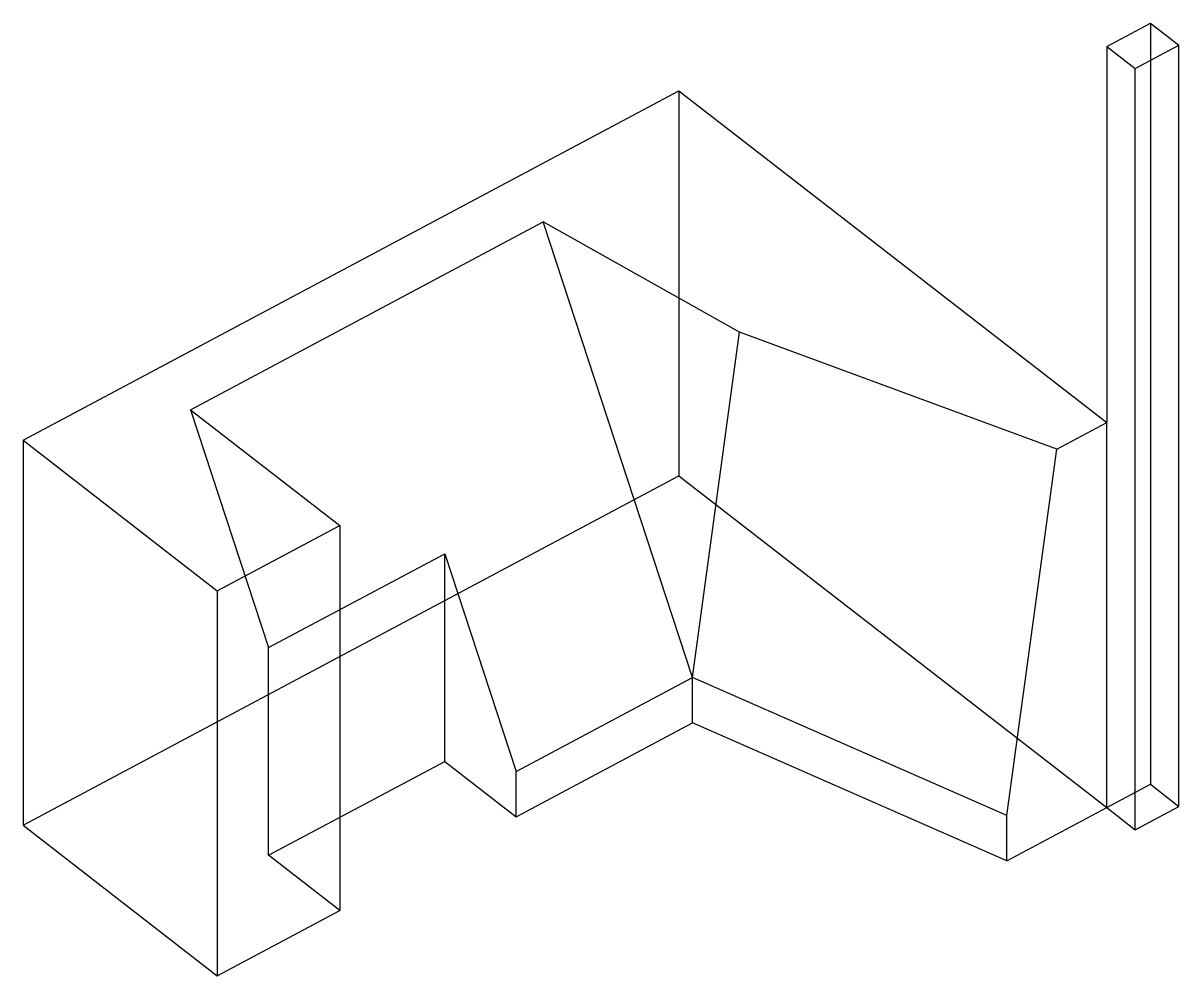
# Model space of a CAD drawing. Extents: x 132 to 479, y -28 to 258.
import ezdxf

# ---------------------------------------------------------------- set-up
doc = ezdxf.new("R2010")
doc.units = 0
doc.layers.get('0').update_dxf_attribs({"linetype": 'CONTINUOUS'})

msp = doc.modelspace()

# ---------------------------------------------------------------- linework, layer by layer
at = {"color": 7}
for p, q in [((457.29296, 250.994245), (470.400014, 257.974959)), ((470.400014, 257.974959), (478.97333, 251.329656)), ((470.400014, 257.974959), (470.400014, 29.32828)), ((457.29296, 250.994245), (465.866276, 244.348943)), ((457.29296, 250.994245), (457.29296, 138.025101)), ((465.866276, 244.348943), (478.97333, 251.329656)), ((478.97333, 22.682978), (478.97333, 251.329656)), ((465.866276, 15.702264), (465.866276, 244.348943)), ((131.705961, 132.69633), (328.765451, 237.648659)), ((328.765451, 237.648659), (457.29296, 138.025101)), ((328.765451, 237.648659), (328.765451, 121.971126)), ((181.965184, 141.848423), (287.937964, 198.288689)), ((332.821575, 61.401031), (287.937964, 198.288689)), ((346.961271, 165.194043), (287.937964, 198.288689)), ((332.821575, 61.401031), (346.961271, 165.194043)), ((442.296121, 130.037903), (346.961271, 165.194043)), ((181.965184, 141.848423), (226.848795, 107.058477)), ((181.965184, 141.848423), (205.399091, 70.378847)), ((442.296121, 130.037903), (457.29296, 138.025101)), ((457.29296, 22.347567), (457.29296, 138.025101)), ((131.705961, 132.69633), (190.060155, 87.465138)), ((131.705961, 132.69633), (131.705961, 17.018797)), ((427.299282, 19.952992), (442.296121, 130.037903)), ((131.705961, 17.018797), (328.765451, 121.971126)), ((328.765451, 121.971126), (457.29296, 22.347567)), ((190.060155, 87.465138), (226.848795, 107.058477)), ((226.848795, 107.058477), (226.848795, -8.619056)), ((205.399091, 70.378847), (258.385481, 98.598979)), ((258.385481, 98.598979), (279.835185, 33.180898)), ((258.385481, 36.227057), (258.385481, 98.598979)), ((190.060155, 87.465138), (190.060155, -28.212396)), ((205.399091, 8.006924), (205.399091, 70.378847)), ((279.835185, 33.180898), (332.821575, 61.401031)), ((332.821575, 47.82121), (332.821575, 61.401031)), ((427.299282, 19.952992), (332.821575, 61.401031)), ((279.835185, 19.601077), (332.821575, 47.82121)), ((427.299282, 6.373171), (332.821575, 47.82121)), ((205.399091, 8.006924), (258.385481, 36.227057)), ((258.385481, 36.227057), (279.835185, 19.601077)), ((279.835185, 19.601077), (279.835185, 33.180898)), ((457.29296, 22.347567), (470.400014, 29.32828)), ((470.400014, 29.32828), (478.97333, 22.682978)), ((427.299282, 6.373171), (457.29296, 22.347567)), ((457.29296, 22.347567), (465.866276, 15.702264)), ((465.866276, 15.702264), (478.97333, 22.682978)), ((427.299282, 6.373171), (427.299282, 19.952992)), ((131.705961, 17.018797), (190.060155, -28.212396)), ((226.848795, -8.619056), (205.399091, 8.006924)), ((190.060155, -28.212396), (226.848795, -8.619056))]:
    msp.add_line(p, q, dxfattribs=at)

doc.saveas('drawing.dxf')
